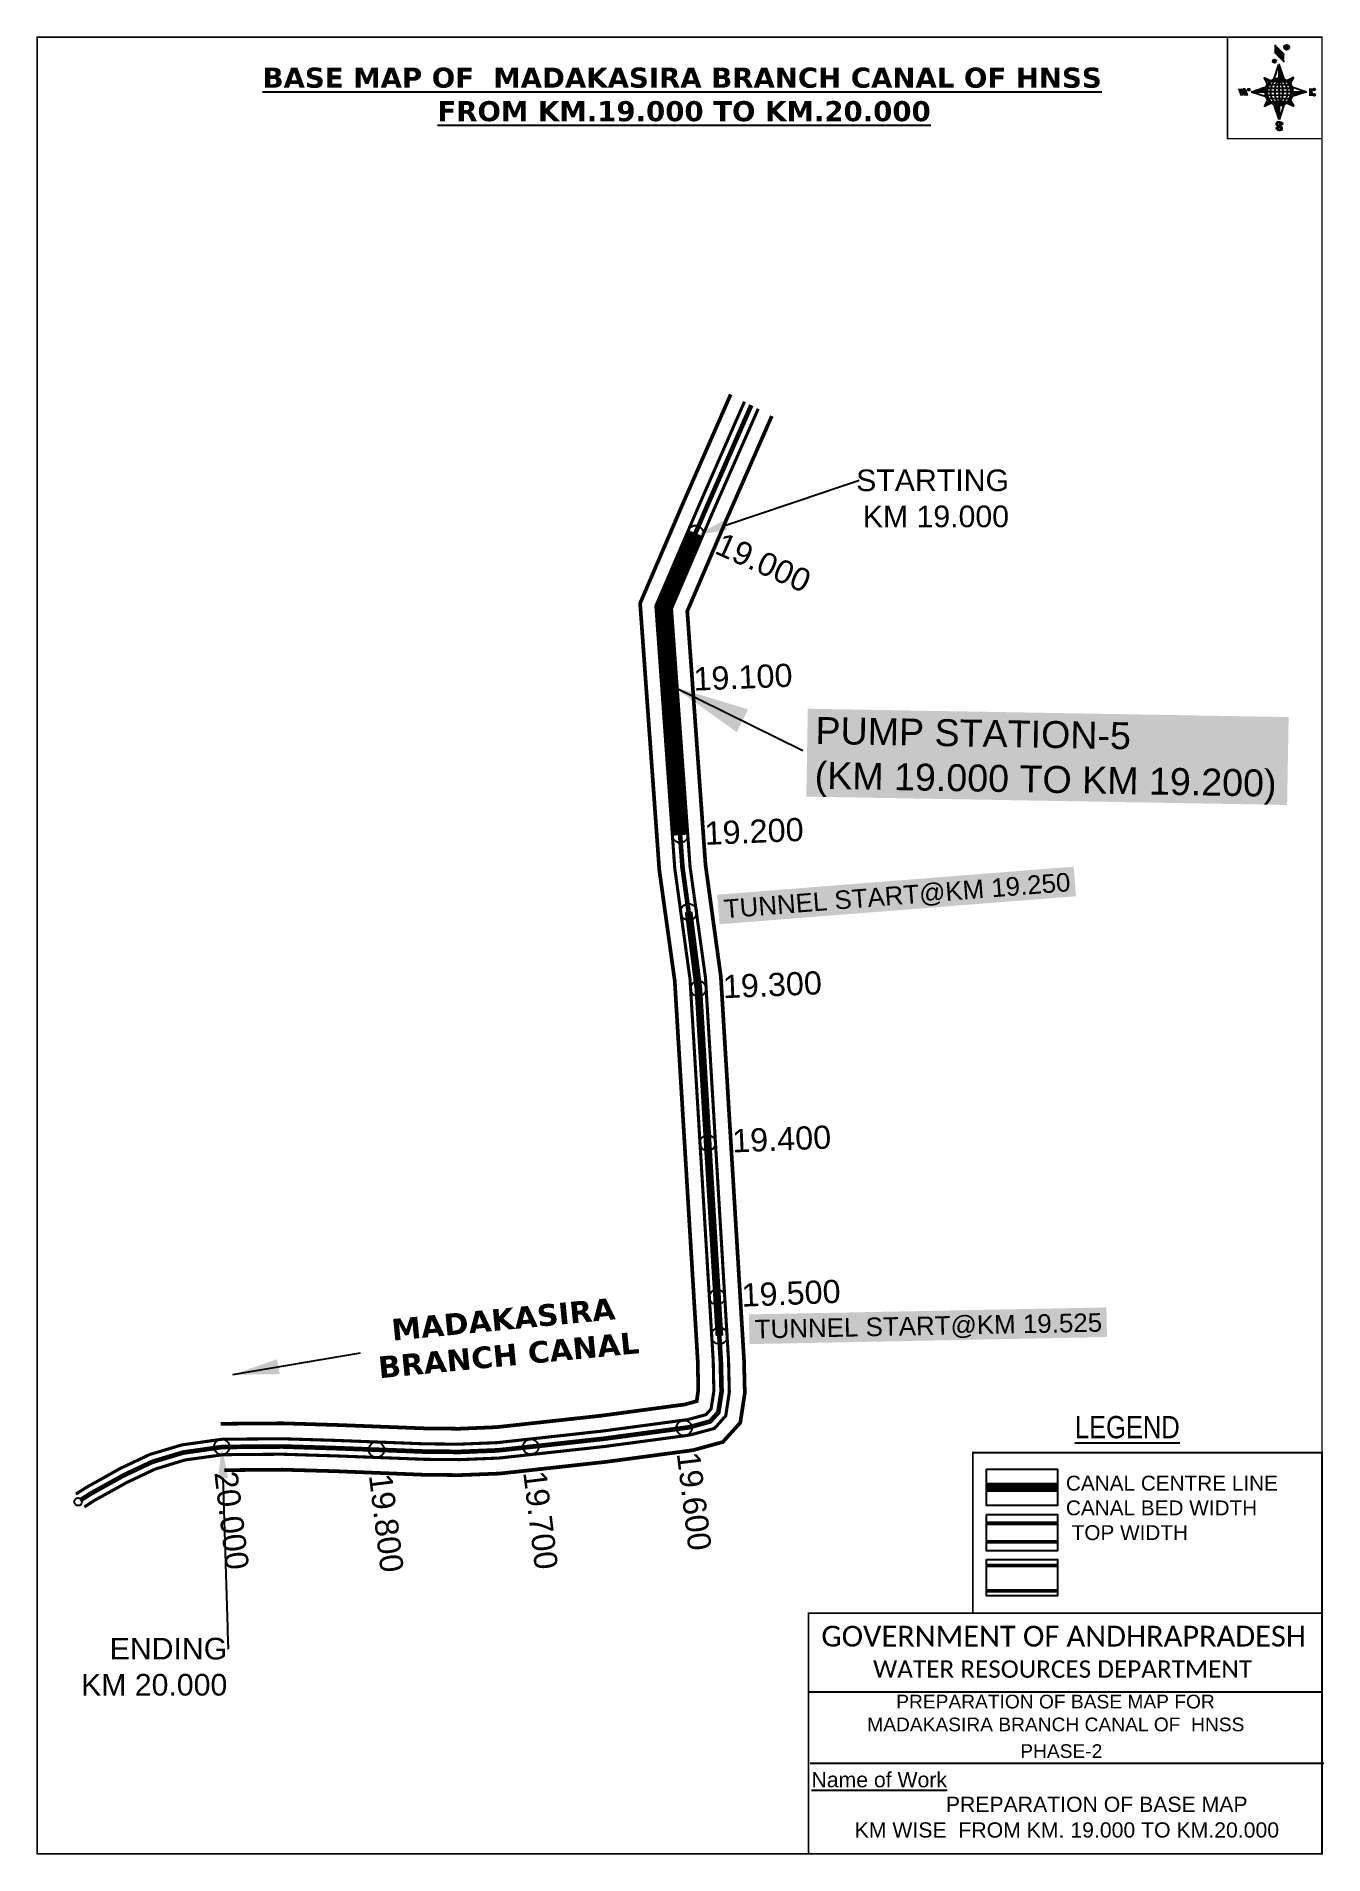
# Model space of a CAD drawing. Header units: inches. Extents: x 779759 to 780592, y 1563688 to 1564865.
import ezdxf
from ezdxf import colors
from ezdxf.entities.mleader import LeaderData, LeaderLine
from ezdxf.enums import TextEntityAlignment as Align
from ezdxf.math import Vec2, Vec3

# ---------------------------------------------------------------- set-up
doc = ezdxf.new("R2010")
doc.units = ezdxf.units.IN
doc.header["$MEASUREMENT"] = 0
doc.header["$PDMODE"] = 32
doc.header["$PDSIZE"] = 10
doc.linetypes.add('HIDDEN2', pattern=[0.1875, 0.125, -0.0625])
for name, color, linetype in [('AQUADUCT', 1, 'Continuous'), ('bord', 1, 'Continuous'), ('CANAL1', 242, 'Continuous'), ('CSMark', 72, 'Continuous'), ('DCBMS', 232, 'Continuous'), ('PAGE', 7, 'Continuous'), ('STRUCTURE', 5, 'Continuous'), ('TEXT', 6, 'Continuous'), ('VILLAGE STONES', 1, 'Continuous')]:
    doc.layers.add(name, color=color, linetype=linetype)
doc.styles.add('ARIALN', font='ARIALN.TTF')
doc.styles.get("Standard").update_dxf_attribs({"font": 'arial.ttf'})
doc.dimstyles.get("Standard").update_dxf_attribs({"dimtxt": 0.18, "dimasz": 0.18, "dimexe": 0.18, "dimexo": 0.0625, "dimgap": 0.09, "dimtad": 0, "dimtih": 1, "dimtoh": 1, "dimdec": 4, "dimzin": 0, "dimdsep": 46, "dimtxsty": 'Standard', "dimcen": 0.09, "dimadec": 0, "dimazin": 0, "dimtfac": 1, "dimtdec": 4, "dimtofl": 0, "dimtmove": 0, "dimatfit": 3, "dimfxl": 1, "dimtolj": 1, "dimtzin": 0, "dimarcsym": 0})
pattern_1 = [(267.297113149, (-8720374.938, 50637915.138), (10.5367255337, -0.497431438), [])]
pattern_2 = [(357.297113149, (-8720374.938, 50637915.138), (0.497431438, 10.5367255337), [])]

# ---------------------------------------------------------------- blocks, each defined once
blk = doc.blocks.new('*X12')
at = {"color": 0, "linetype": 'Continuous'}
for p, q in [((6321.6, 240.5), (6322.3, 241.2)), ((6321.6, 240.3), (6322.3, 241)), ((6321.6, 240.1), (6322.3, 240.8)), ((6321.6, 239.9), (6322.4, 240.7)), ((6321.6, 239.8), (6322.4, 240.6)), ((6321.6, 239.6), (6322.5, 240.5)), ((6321.6, 239.4), (6322.5, 240.3)), ((6321.6, 239.2), (6322.6, 240.2)), ((6321.7, 239.1), (6322.6, 240.1)), ((6321.8, 240.8), (6322.4, 241.4)), ((6321.8, 239), (6322.7, 240)), ((6321.8, 239), (6322.8, 239.9)), ((6321.9, 238.9), (6322.9, 239.8)), ((6322, 238.8), (6323, 239.7)), ((6322.1, 241.3), (6322.4, 241.6)), ((6322.1, 238.7), (6323.1, 239.6)), ((6322.2, 238.6), (6323.1, 239.6)), ((6322.3, 238.5), (6323.2, 239.5)), ((6322.4, 238.5), (6323.3, 239.4)), ((6322.5, 238.4), (6323.4, 239.3)), ((6322.7, 238.4), (6323.6, 239.3)), ((6322.8, 238.3), (6323.7, 239.2)), ((6322.9, 238.3), (6323.8, 239.1)), ((6323.1, 238.2), (6323.9, 239.1)), ((6323.2, 238.2), (6324, 239)), ((6323.3, 238.2), (6324.2, 239)), ((6323.5, 238.1), (6324.3, 238.9)), ((6323.7, 238.1), (6324.4, 238.9)), ((6323.8, 238.1), (6324.6, 238.8)), ((6324.1, 238.2), (6324.7, 238.8)), ((6324.3, 238.3), (6324.9, 238.8)), ((6324.6, 238.3), (6325.1, 238.8)), ((6324.8, 238.4), (6325.2, 238.8)), ((6325.1, 238.5), (6325.4, 238.8)), ((6325.4, 238.6), (6325.6, 238.8))]:
    blk.add_line(p, q, dxfattribs=at)
blk = doc.blocks.new('*X11')
at = {"color": 0, "linetype": 'Continuous'}
for p, q in [((6324.4, 240.3), (6324.5, 240.4)), ((6324.6, 240.3), (6324.8, 240.5)), ((6324.7, 240.2), (6325, 240.5)), ((6324.8, 240.2), (6325.2, 240.6)), ((6325, 240.1), (6325.5, 240.6)), ((6325.1, 240.1), (6325.6, 240.6)), ((6325.2, 240), (6325.8, 240.6)), ((6325.3, 240), (6326, 240.6)), ((6325.4, 239.9), (6326.1, 240.6)), ((6325.5, 239.8), (6326.2, 240.5)), ((6325.6, 239.8), (6326.3, 240.5)), ((6325.7, 239.7), (6326.5, 240.4)), ((6325.9, 239.6), (6326.6, 240.3)), ((6326, 239.5), (6326.7, 240.3)), ((6326, 239.4), (6326.8, 240.2)), ((6326.1, 239.3), (6327, 240.2)), ((6326.2, 239.3), (6327.1, 240.1)), ((6326.3, 239.2), (6327.1, 240)), ((6326.4, 239.1), (6327.2, 239.9)), ((6326.5, 239), (6327.3, 239.8)), ((6326.5, 238.9), (6327.4, 239.7)), ((6326.6, 238.8), (6327.5, 239.6)), ((6326.7, 238.7), (6327.5, 239.5)), ((6326.8, 238.6), (6327.6, 239.4)), ((6326.8, 238.5), (6327.7, 239.3)), ((6326.8, 236.5), (6327.4, 237)), ((6326.9, 238.3), (6327.8, 239.2)), ((6326.9, 238.2), (6327.9, 239.1)), ((6326.9, 236.8), (6327.6, 237.4)), ((6327, 238.1), (6327.8, 239)), ((6327, 237.9), (6327.8, 238.8)), ((6327, 237.8), (6327.8, 238.6)), ((6327, 237.6), (6327.8, 238.4)), ((6327, 237.4), (6327.8, 238.2)), ((6327, 237.3), (6327.8, 238)), ((6327, 237.1), (6327.8, 237.9))]:
    blk.add_line(p, q, dxfattribs=at)
blk = doc.blocks.new('H')
at = {"layer": 'bord', "extrusion": (0.000427885, 0.004792, 0.999988)}
h = blk.add_hatch(dxfattribs=at)
h.set_pattern_fill('LINE', color=8, scale=84.387686, angle=-2.7029, style=0)
h.set_pattern_definition(pattern_2)
h.paths.add_polyline_path([(-492, 786, -0.090992), (-448, 775), (-486, 912)])
h = blk.add_hatch(dxfattribs=at)
h.set_pattern_fill('LINE', color=8, scale=84.387686, angle=-92.7029, style=0)
h.set_pattern_definition(pattern_1)
h.paths.add_polyline_path([(-625, 665, -0.090992), (-615, 710), (-751, 671)])
h = blk.add_hatch(dxfattribs=at)
h.set_pattern_fill('LINE', color=8, scale=84.387686, angle=-2.7029, style=0)
h.set_pattern_definition(pattern_2)
h.paths.add_polyline_path([(-504, 533, -0.090992), (-549, 543), (-510, 406)])
h = blk.add_hatch(dxfattribs=at)
h.set_pattern_fill('LINE', color=8, scale=84.387686, angle=-92.7029, style=0)
h.set_pattern_definition(pattern_1)
h.paths.add_polyline_path([(-246, 647), (-372, 653, -0.090992), (-382, 609)])
for p, q in [((-519, 1020, -1217), (-435, 927, -1216)), ((-516, 1087, -1217), (-432, 994, -1217)), ((-538, 774, -1216), (-487, 906, -1216)), ((-487, 906, -1216), (-493, 780, -1216)), ((-487, 906, -1216), (-448, 769, -1216)), ((-865, 701, -1215), (-847, 638, -1215)), ((-847, 700, -1215), (-829, 637, -1215)), ((-829, 699, -1215), (-811, 636, -1215)), ((-829, 699, -1215), (-811, 698, -1215)), ((-811, 698, -1215), (-794, 635, -1215)), ((-752, 665, -1215), (-615, 704, -1215)), ((-627, 794, -1216), (-567, 760, -1216)), ((-627, 794, -1216), (-584, 747, -1215)), ((-599, 731, -1215), (-627, 794, -1216)), ((-421, 753, -1216), (-359, 781, -1216)), ((-359, 781, -1216), (-405, 739, -1216)), ((-359, 781, -1216), (-392, 721, -1215)), ((-379, 693, -1215), (-246, 641, -1215)), ((-213, 669, -1215), (-217, 601, -1215)), ((-752, 665, -1215), (-625, 659, -1215)), ((-619, 614, -1215), (-752, 665, -1215)), ((-639, 526, -1214), (-606, 585, -1215)), ((-639, 526, -1214), (-593, 568, -1215)), ((-577, 553, -1215), (-639, 526, -1214)), ((-511, 400, -1214), (-549, 537, -1214)), ((-460, 533, -1215), (-511, 400, -1214)), ((-505, 527, -1214), (-511, 400, -1214)), ((-371, 513, -1214), (-431, 546, -1215)), ((-371, 513, -1214), (-414, 560, -1215)), ((-399, 576, -1215), (-371, 513, -1214)), ((-246, 641, -1215), (-383, 603, -1215)), ((-373, 647, -1215), (-246, 641, -1215)), ((-197, 600, -1215), (-194, 668, -1215))]:
    blk.add_line(p, q, dxfattribs=at)
at = {"layer": 'bord', "color": 8, "linetype": 'ByBlock', "extrusion": (0.000427885, 0.004792, 0.999988)}
for p, q in [((-375, 679, -1215), (-620, 691, -1215)), ((-386, 711, -1215), (-605, 722, -1215)), ((-411, 744, -1216), (-578, 752, -1216)), ((-493, 780, -1216), (-505, 527, -1214)), ((-373, 647, -1215), (-625, 659, -1215)), ((-378, 616, -1215), (-623, 628, -1215)), ((-392, 585, -1215), (-611, 595, -1215)), ((-420, 555, -1215), (-587, 562, -1215))]:
    blk.add_line(p, q, dxfattribs=at)
at = {"layer": 'bord', "extrusion": (0.000427885, 0.004792, 0.999988), "elevation": -1212}
for points, const_width in [([(-522, 960), (-516, 1093)], 1.61), ([(-434, 933), (-428, 1066)], 1.61), ([(-870, 707), (-846, 706)], 0.642), ([(-829, 643), (-821, 678)], 0.642), ([(-793, 641), (-782, 694)], 0.642), ([(-223, 676), (-174, 673)], 0.706), ([(-829, 643), (-855, 644)], 0.642), ([(-811, 642), (-784, 641)], 0.642), ([(-177, 605), (-226, 607)], 0.706), ([(-195, 645), (-185, 644)], 0.706)]:
    blk.add_lwpolyline(points, dxfattribs=dict(at, const_width=const_width))
for points, const_width in [([(-414, 1073, 1), (-398, 1058, 1)], 22.3), ([(-530, 950, 1), (-520, 939, 1)], 14.8), ([(-776, 697, 1), (-769, 690, 1)], 8.9), ([(-180, 618, 1), (-173, 611, 1)], 9.79), ([(-178, 667, 1), (-171, 660, 1)], 9.79), ([(-490, 362, 1), (-498, 369, 1)], 11.1), ([(-525, 322, 1), (-533, 329, 1)], 11.1)]:
    blk.add_lwpolyline(points, format="xyb", close=True, dxfattribs=dict(at, const_width=const_width))
for points in [[(-537, 317), (-531, 310), (-520, 307), (-505, 307), (-494, 310), (-486, 318), (-487, 326), (-491, 333), (-494, 336), (-503, 341), (-522, 347), (-530, 352), (-534, 355), (-537, 363), (-537, 373), (-530, 381), (-520, 384), (-504, 384), (-493, 380), (-487, 373)], [(-522, 348), (-526, 354), (-528, 361), (-528, 371), (-526, 375), (-521, 381), (-515, 384)], [(-505, 307), (-499, 312), (-497, 319), (-497, 327), (-501, 335), (-509, 343)]]:
    blk.add_lwpolyline(points, dxfattribs=at)
at = {"layer": 'bord', "extrusion": (0.000427885, 0.004792, 0.999988)}
for centre, radius in [((-406, 1065, -1212), 22.3), ((-525, 944, -1212), 14.8), ((-773, 694, -1212), 8.9), ((-498, 659, -1212), 127), ((-177, 615, -1212), 9.79), ((-174, 663, -1212), 9.79), ((-494, 365, -1212), 11.1), ((-529, 325, -1212), 11.1)]:
    blk.add_circle(centre, radius, dxfattribs=at)
at = {"layer": 'bord', "color": 8, "linetype": 'ByBlock', "extrusion": (0.000427885, 0.004792, 0.999988)}
for centre, radius, start, end in [((-482, 658, -1212), 128, 94.9254, 259.6691), ((-437, 656, -1212), 141, 113.2864, 241.308), ((-316, 651, -1212), 222, 142.5892, 212.0053), ((-560, 662, -1212), 141, 293.2864, 61.308), ((-681, 668, -1212), 222, 322.5892, 32.0053), ((-515, 660, -1212), 128, 274.9254, 79.6691)]:
    blk.add_arc(centre, radius, start, end, dxfattribs=at)
at = {"layer": 'bord', "extrusion": (0.000427885, 0.004792, 0.999988)}
for points in [[(-516, 1093, -1212), (-431, 1000, -1212), (-519, 1026, -1212), (-434, 933, -1212)], [(-864, 707, -1212), (-846, 706, -1212), (-846, 644, -1212), (-829, 643, -1212)], [(-829, 705, -1212), (-811, 704, -1212), (-811, 642, -1212), (-793, 641, -1212)], [(-193, 674, -1212), (-197, 606, -1212), (-213, 675, -1212), (-216, 607, -1212)]]:
    blk.add_solid(points, dxfattribs=at)
at = {"layer": 'bord', "extrusion": (0.000427885, 0.004792, 0.999988), "xscale": 7.977342409717546, "yscale": 7.977342408231451, "zscale": 7.977342408476333, "rotation": 138.0840426661453}
for name, p in [('*X11', (38301, -31929, -1212)), ('*X12', (38314, -31951, -1212))]:
    blk.add_blockref(name, p, dxfattribs=at)

msp = doc.modelspace()

# ---------------------------------------------------------------- linework, layer by layer
at = {"color": 5, "const_width": 5}
msp.add_lwpolyline([(780181.1, 1564298.1), (780187.4, 1564248.5), (780193.4, 1564148.7), (780201, 1564023.9)], dxfattribs=at)
at = {"layer": 'CANAL1', "color": 200, "const_width": 2.4}
for points in [[(780208.3, 1564633), (780178, 1564563.8), (780149.7, 1564497.8), (780162.1, 1564325.4), (780172.1, 1564253.5), (780187, 1564007.1), (780187.3, 1563988.7), (780186.3, 1563981.6), (780178.2, 1563979.4), (780176.3, 1563979.2), (780124.3, 1563972.2), (780056.7, 1563964.8), (780032.7, 1563963.8), (780010.9, 1563964), (779954.3, 1563966.2), (779918.4, 1563967.3), (779878.5, 1563967)], [(780234.9, 1564619), (780205.5, 1564551.9), (780180.2, 1564492.7), (780192, 1564328.6), (780201.9, 1564256.5), (780216.9, 1564008.4), (780217.4, 1563986.8), (780214.5, 1563967.7), (780203.2, 1563955.2), (780184.2, 1563950), (780180.2, 1563949.4), (780127.9, 1563942.4), (780059, 1563934.8), (780033.2, 1563933.8), (780010.1, 1563934), (779953.3, 1563936.3), (779918.1, 1563937.3), (779880.7, 1563937)]]:
    msp.add_lwpolyline(points, dxfattribs=at)
at = {"layer": 'CANAL1', "color": 5, "ltscale": 5, "const_width": 2}
for points in [[(780217.2, 1564628.3), (780187.2, 1564559.8), (780159.9, 1564496.1), (780172.1, 1564326.5), (780182, 1564254.5), (780197, 1564007.5), (780197.4, 1563988.1), (780195.6, 1563976.6), (780192.3, 1563972.9), (780180.2, 1563969.6), (780177.6, 1563969.3), (780125.5, 1563962.3), (780057.4, 1563954.8), (780032.9, 1563953.8), (780010.6, 1563954), (779954, 1563956.2), (779918.3, 1563957.3), (779879.3, 1563957), (779853.2, 1563953.3), (779832.5, 1563947.1), (779813.3, 1563938), (779791.7, 1563925.9), (779784.8, 1563921.5)], [(780226.1, 1564623.7), (780196.3, 1564555.9), (780170, 1564494.4), (780182, 1564327.5), (780192, 1564255.5), (780206.9, 1564007.9), (780207.4, 1563987.5), (780205.1, 1563972.2), (780197.8, 1563964), (780182.2, 1563959.8), (780178.9, 1563959.3), (780126.7, 1563952.3), (780058.2, 1563944.8), (780033.1, 1563943.8), (780010.4, 1563944), (779953.6, 1563946.2), (779918.2, 1563947.3), (779880, 1563947), (779855.4, 1563943.6), (779836.1, 1563937.7), (779817.9, 1563929.1), (779796.8, 1563917.4), (779790.3, 1563913.2)]]:
    msp.add_lwpolyline(points, dxfattribs=at)
at = {"layer": 'CANAL1', "color": 1, "linetype": 'HIDDEN2', "ltscale": 100, "const_width": 3}
msp.add_lwpolyline([(780221.6, 1564626), (780191.8, 1564557.9), (780164.9, 1564495.3), (780177.1, 1564327), (780187, 1564255), (780201.9, 1564007.7), (780202.4, 1563987.8), (780200.3, 1563974.4), (780195, 1563968.5), (780181.2, 1563964.7), (780178.2, 1563964.3), (780126.1, 1563957.3), (780057.8, 1563949.8), (780033, 1563948.8), (780010.5, 1563949), (779953.8, 1563951.2), (779918.2, 1563952.3), (779879.6, 1563952), (779854.3, 1563948.4), (779834.3, 1563942.4), (779815.6, 1563933.6), (779794.2, 1563921.7), (779787.5, 1563917.4)], dxfattribs=at)
at = {"layer": 'CANAL1', "color": 96, "const_width": 10}
msp.add_lwpolyline([(780185.5, 1564543.2), (780164.9, 1564495.3), (780175.6, 1564347.8)], dxfattribs=at)
at = {"layer": 'CANAL1', "color": 1, "linetype": 'HIDDEN2', "ltscale": 100, "const_width": 6, "elevation": -0.4}
msp.add_lwpolyline([(780419.7, 1563925.9), (780373.7, 1563925.9)], dxfattribs=at)
at = {"layer": 'CANAL1', "color": 5, "const_width": 2.4, "elevation": -0.4}
for points in [[(780419.7, 1563902.6), (780373.7, 1563902.6)], [(780419.7, 1563890.6), (780373.7, 1563890.6)]]:
    msp.add_lwpolyline(points, dxfattribs=at)
at = {"layer": 'CANAL1', "color": 200, "const_width": 2.4, "elevation": -0.4}
for points in [[(780419.7, 1563875.4), (780373.7, 1563875.4)], [(780419.7, 1563858.9), (780373.7, 1563858.9)]]:
    msp.add_lwpolyline(points, dxfattribs=at)
at = {"layer": 'CANAL1', "color": 3}
for centre, radius in [((780181.1, 1564298.1), 5.37), ((780201, 1564023.9), 5.31), ((779786.2, 1563916.5), 2.48)]:
    msp.add_circle(centre, radius, dxfattribs=at)
at = {"layer": 'CSMark', "color": 3}
for p in [(780185.5, 1564543.2), (780168.4, 1564447.5), (780175.6, 1564347.8), (780187.4, 1564248.5), (780193.4, 1564148.7), (780199.5, 1564048.9), (780178.2, 1563964.3), (779879.2, 1563952), (779979.2, 1563950.2), (780079, 1563952.1)]:
    msp.add_point(p, dxfattribs=at)
at = {"layer": 'PAGE', "const_width": 1}
msp.add_lwpolyline([(780590.7, 1563688.8), (780590.7, 1564864.1), (779759.7, 1564864.1), (779759.7, 1563688.8), (780590.7, 1563688.8)], dxfattribs=at)
at = {"layer": 'PAGE'}
for points, const_width in [([(780590.7, 1564864.1), (780529.6, 1564864.1), (780529.6, 1564798.4), (780590.7, 1564798.4)], 1), ([(780364.9, 1563948.3), (780590.7, 1563948.3), (780590.7, 1563844.5), (780364.9, 1563844.5)], 1.2), ([(780258.6, 1563844.5), (780590.7, 1563844.5), (780590.7, 1563688.8), (780258.6, 1563688.8)], 1.2)]:
    msp.add_lwpolyline(points, close=True, dxfattribs=dict(at, const_width=const_width))
at = {"layer": 'PAGE', "elevation": -0.4}
for points in [[(780373.7, 1563937.6), (780419.7, 1563937.6), (780419.7, 1563914.1), (780373.7, 1563914.1)], [(780373.7, 1563908.4), (780419.7, 1563908.4), (780419.7, 1563884.8), (780373.7, 1563884.8)], [(780373.7, 1563879.1), (780419.7, 1563879.1), (780419.7, 1563855.6), (780373.7, 1563855.6)]]:
    msp.add_lwpolyline(points, close=True, dxfattribs=at)
at = {"layer": 'PAGE'}
for points in [[(780258.6, 1563793.5), (780590.7, 1563793.5)], [(780259.6, 1563747.5), (780591.8, 1563747.5)]]:
    msp.add_lwpolyline(points, dxfattribs=at)

# ---------------------------------------------------------------- block references
at = {"layer": 'AQUADUCT', "color": 1, "xscale": 0.0703495379661093, "yscale": 0.07034953800030053, "zscale": 0.07034953795990817, "rotation": 3.078330607406165}
msp.add_blockref('H', (780600.4, 1564784.7, 85.4), dxfattribs=at)

# ---------------------------------------------------------------- texts
at = {"layer": 'CANAL1', "insert": (779958.9, 1564031.8), "char_height": 14, "width": 205.129, "attachment_point": 1, "rotation": 5.5153}
msp.add_mtext('\\pi29.504;{\\fVerdana|b1|i0|c0|p34;MADAKASIRA \\P\\pi18.635;BRANCH CANAL}', dxfattribs=at)
at = {"layer": 'CSMark', "color": 1}
for s, rotation, p in [('19.000', 335.8559, (780200.2, 1564537.3)), ('19.100', 2.3518, (780184.2, 1564448.8)), ('19.200', 2.3518, (780191.4, 1564349)), ('19.300', 2.3518, (780203.2, 1564249.8)), ('19.400', 2.3518, (780209.2, 1564150)), ('19.500', 2.3518, (780215.3, 1564050.2)), ('19.600', 276.9857, (780180.8, 1563948.7)), ('20.000', 276.9857, (779881.7, 1563936.3)), ('19.800', 276.9857, (779981.7, 1563934.6)), ('19.700', 276.9857, (780081.5, 1563936.5))]:
    msp.add_text(s, height=15, rotation=rotation, dxfattribs=at).set_placement(p, align=Align.MIDDLE_LEFT)
at = {"layer": 'PAGE', "extrusion": (0.000201441, 0.004807, 0.999988), "style": 'ARIALN'}
msp.add_text('%%ULEGEND', height=14.4, rotation=359.9999, dxfattribs=at).set_placement((780464.8, 1563946, 7674.9), align=Align.MIDDLE)
at = {"layer": 'PAGE', "extrusion": (0.000201441, 0.004807, 0.999988)}
for s, height, p in [('PHASE-2', 8.88, (780422.1, 1563736.4, 7673.9)), ('PREPARATION OF BASE MAP', 9.822, (780445, 1563702, 7672.7)), ('KM WISE  FROM KM. 19.000 TO KM.20.000', 9.822, (780425.7, 1563685.4, 7672.7))]:
    msp.add_text(s, height=height, rotation=359.9999, dxfattribs=at).set_placement(p, align=Align.MIDDLE_CENTER)
msp.add_text('%%UName of Work', height=9.822, rotation=359.9999, dxfattribs=at).set_placement((780260.5, 1563713, 7672.6))
at = {"layer": 'PAGE', "extrusion": (0.000201441, 0.004807, 0.999988), "attachment_point": 1, "text_direction": (1, -1e-06, -0.000201)}
for s, insert, char_height, width in [('CANAL CENTRE LINE CANAL BED WIDTH {\\H2.3717x; }\\P TOP WIDTH{\\H1.9152x; }', (780425.1, 1563933.4, -0.4), 9.6, 168.926), ('\\pi3.5885;{\\fCalibri|b0|i0|c0|p34;\\H1.3333x;GOVERNMENT OF ANDHRAPRADESH\\P\\pi37.073;\\H0.83998x;WATER RESOURCES DEPARTMENT}', (780263.3, 1563836.3, -1.3), 10.059, 321.276), ('\\pi151.83;PREPARATION OF BASE MAP FOR \\P\\pi133.1;MADAKASIRA BRANCH CANAL OF  HNSS ', (780163.5, 1563791.7), 8.878, 508.592)]:
    msp.add_mtext(s, dxfattribs=dict(at, insert=insert, char_height=char_height, width=width))
at = {"layer": 'STRUCTURE', "color": 5, "attachment_point": 1, "bg_fill": 1, "box_fill_scale": 1.3, "bg_fill_color": 7, "bg_fill_true_color": 16777215, "bg_fill_transparency": 4390977}
for s, insert, char_height, width, rotation in [('{\\C1;PUMP STATION-5\\P(KM 19.000 TO KM 19.200)}', (780263.3, 1564424.3), 17.409, 300.573, 359.0074), ('TUNNEL START@KM 19.250', (780203.4, 1564306), 12, 224.085, 4.495), ('TUNNEL START@KM 19.525', (780223.7, 1564034.2), 12, 224.085, 1.1265)]:
    msp.add_mtext(s, dxfattribs=dict(at, insert=insert, char_height=char_height, width=width, rotation=rotation))
at = {"layer": 'TEXT', "color": 1, "insert": (779900.3, 1564844.4), "char_height": 13, "width": 551.861, "attachment_point": 1}
msp.add_mtext('\\pi5.2048;{\\fVerdana|b1|i0|c0|p34;\\LBASE MAP OF  MADAKASIRA BRANCH CANAL OF HNSS\\P\\pi118.29;FROM KM.19.000 TO KM.20.000}', dxfattribs=at)

# ---------------------------------------------------------------- leaders
at = {"layer": 'CANAL1'}
msp.add_leader([(779886.2, 1563998.8), (779968.8, 1564013)], dimstyle='Standard', override={"dimasz": 30, "dimgap": 0.09, "dimtad": 0}, dxfattribs=at)
at = {"layer": 'VILLAGE STONES', "color": 5}
msp.add_leader([(780171, 1564444), (780255, 1564402.5)], dimstyle='Standard', override={"dimasz": 50, "dimtfill": 2, "dimtfillclr": 5}, dxfattribs=at)

# ---------------------------------------------------------------- next in the draw order: leaders
at = {"layer": 'DCBMS', "color": 5}
ml = msp.add_multileader_mtext('Standard', dxfattribs=at)
ml.set_content('STARTING \\PKM 19.000', color=5)
ml.set_leader_properties()
ml.build(insert=Vec2(0, 0))
ml.multileader.update_dxf_attribs({"dogleg_length": 0.36, "arrow_head_size": 20})
ctx = ml.context
ctx.base_point, ctx.char_height, ctx.arrow_head_size, ctx.landing_gap_size, ctx.plane_origin = Vec3(780291.4, 1564577.3), 14, 20, 0.09, Vec3(780435.1, 1564789.6)
ctx.text_align_type = 2
notes = []
notes.append((ctx, [(1, (1, 1, 0), (780291, 1564577.3), (1, 0), 0.36, [(0, [(780186.1, 1564542)], 0, [])])]))
ctx.mtext.insert, ctx.mtext.width, ctx.mtext.alignment, ctx.mtext.flow_direction = Vec3(780388.3, 1564584.4), 109.049, 3, 5
ctx.mtext.has_bg_fill, ctx.mtext.bg_color, ctx.mtext.bg_scale_factor, ctx.mtext.bg_transparency, ctx.mtext.use_window_bg_color = 1, -1027028792, 1.5, 0, 1
ml = msp.add_multileader_mtext('Standard', dxfattribs=at)
ml.set_content('ENDING \\PKM 20.000', color=5)
ml.set_leader_properties()
ml.build(insert=Vec2(0, 0))
ml.multileader.update_dxf_attribs({"dogleg_length": 0.36, "arrow_head_size": 20})
ctx = ml.context
ctx.base_point, ctx.char_height, ctx.arrow_head_size, ctx.landing_gap_size, ctx.plane_origin = Vec3(779790.4, 1563821.4), 14, 20, 0.09, Vec3(779923.2, 1564033.8)
ctx.text_align_type = 2
notes.append((ctx, [(0, (1, 1, 0), (779883.2, 1563821.4), (-1, 0), 0.36, [(0, [(779879.3, 1563951.8)], 0, [])])]))
ctx.mtext.insert, ctx.mtext.width, ctx.mtext.alignment, ctx.mtext.flow_direction = Vec3(779882.7, 1563828.5), 109.049, 3, 5
ctx.mtext.has_bg_fill, ctx.mtext.bg_color, ctx.mtext.bg_scale_factor, ctx.mtext.bg_transparency, ctx.mtext.use_window_bg_color = 1, -1027028792, 1.5, 0, 1
for ctx, leaders in notes:
    for number, flags, end, landing, length, lines in leaders:
        leader = LeaderData()
        leader.index, (leader.has_last_leader_line, leader.has_dogleg_vector, leader.attachment_direction) = number, flags
        leader.last_leader_point, leader.dogleg_vector, leader.dogleg_length = Vec3(end), Vec3(landing), length
        for number, points, colour, breaks in lines:
            line = LeaderLine()
            line.index, line.vertices, line.color, line.breaks = number, Vec3.list(points), colors.encode_raw_color(colour), breaks
            leader.lines.append(line)
        ctx.leaders.append(leader)

doc.saveas('drawing.dxf')
